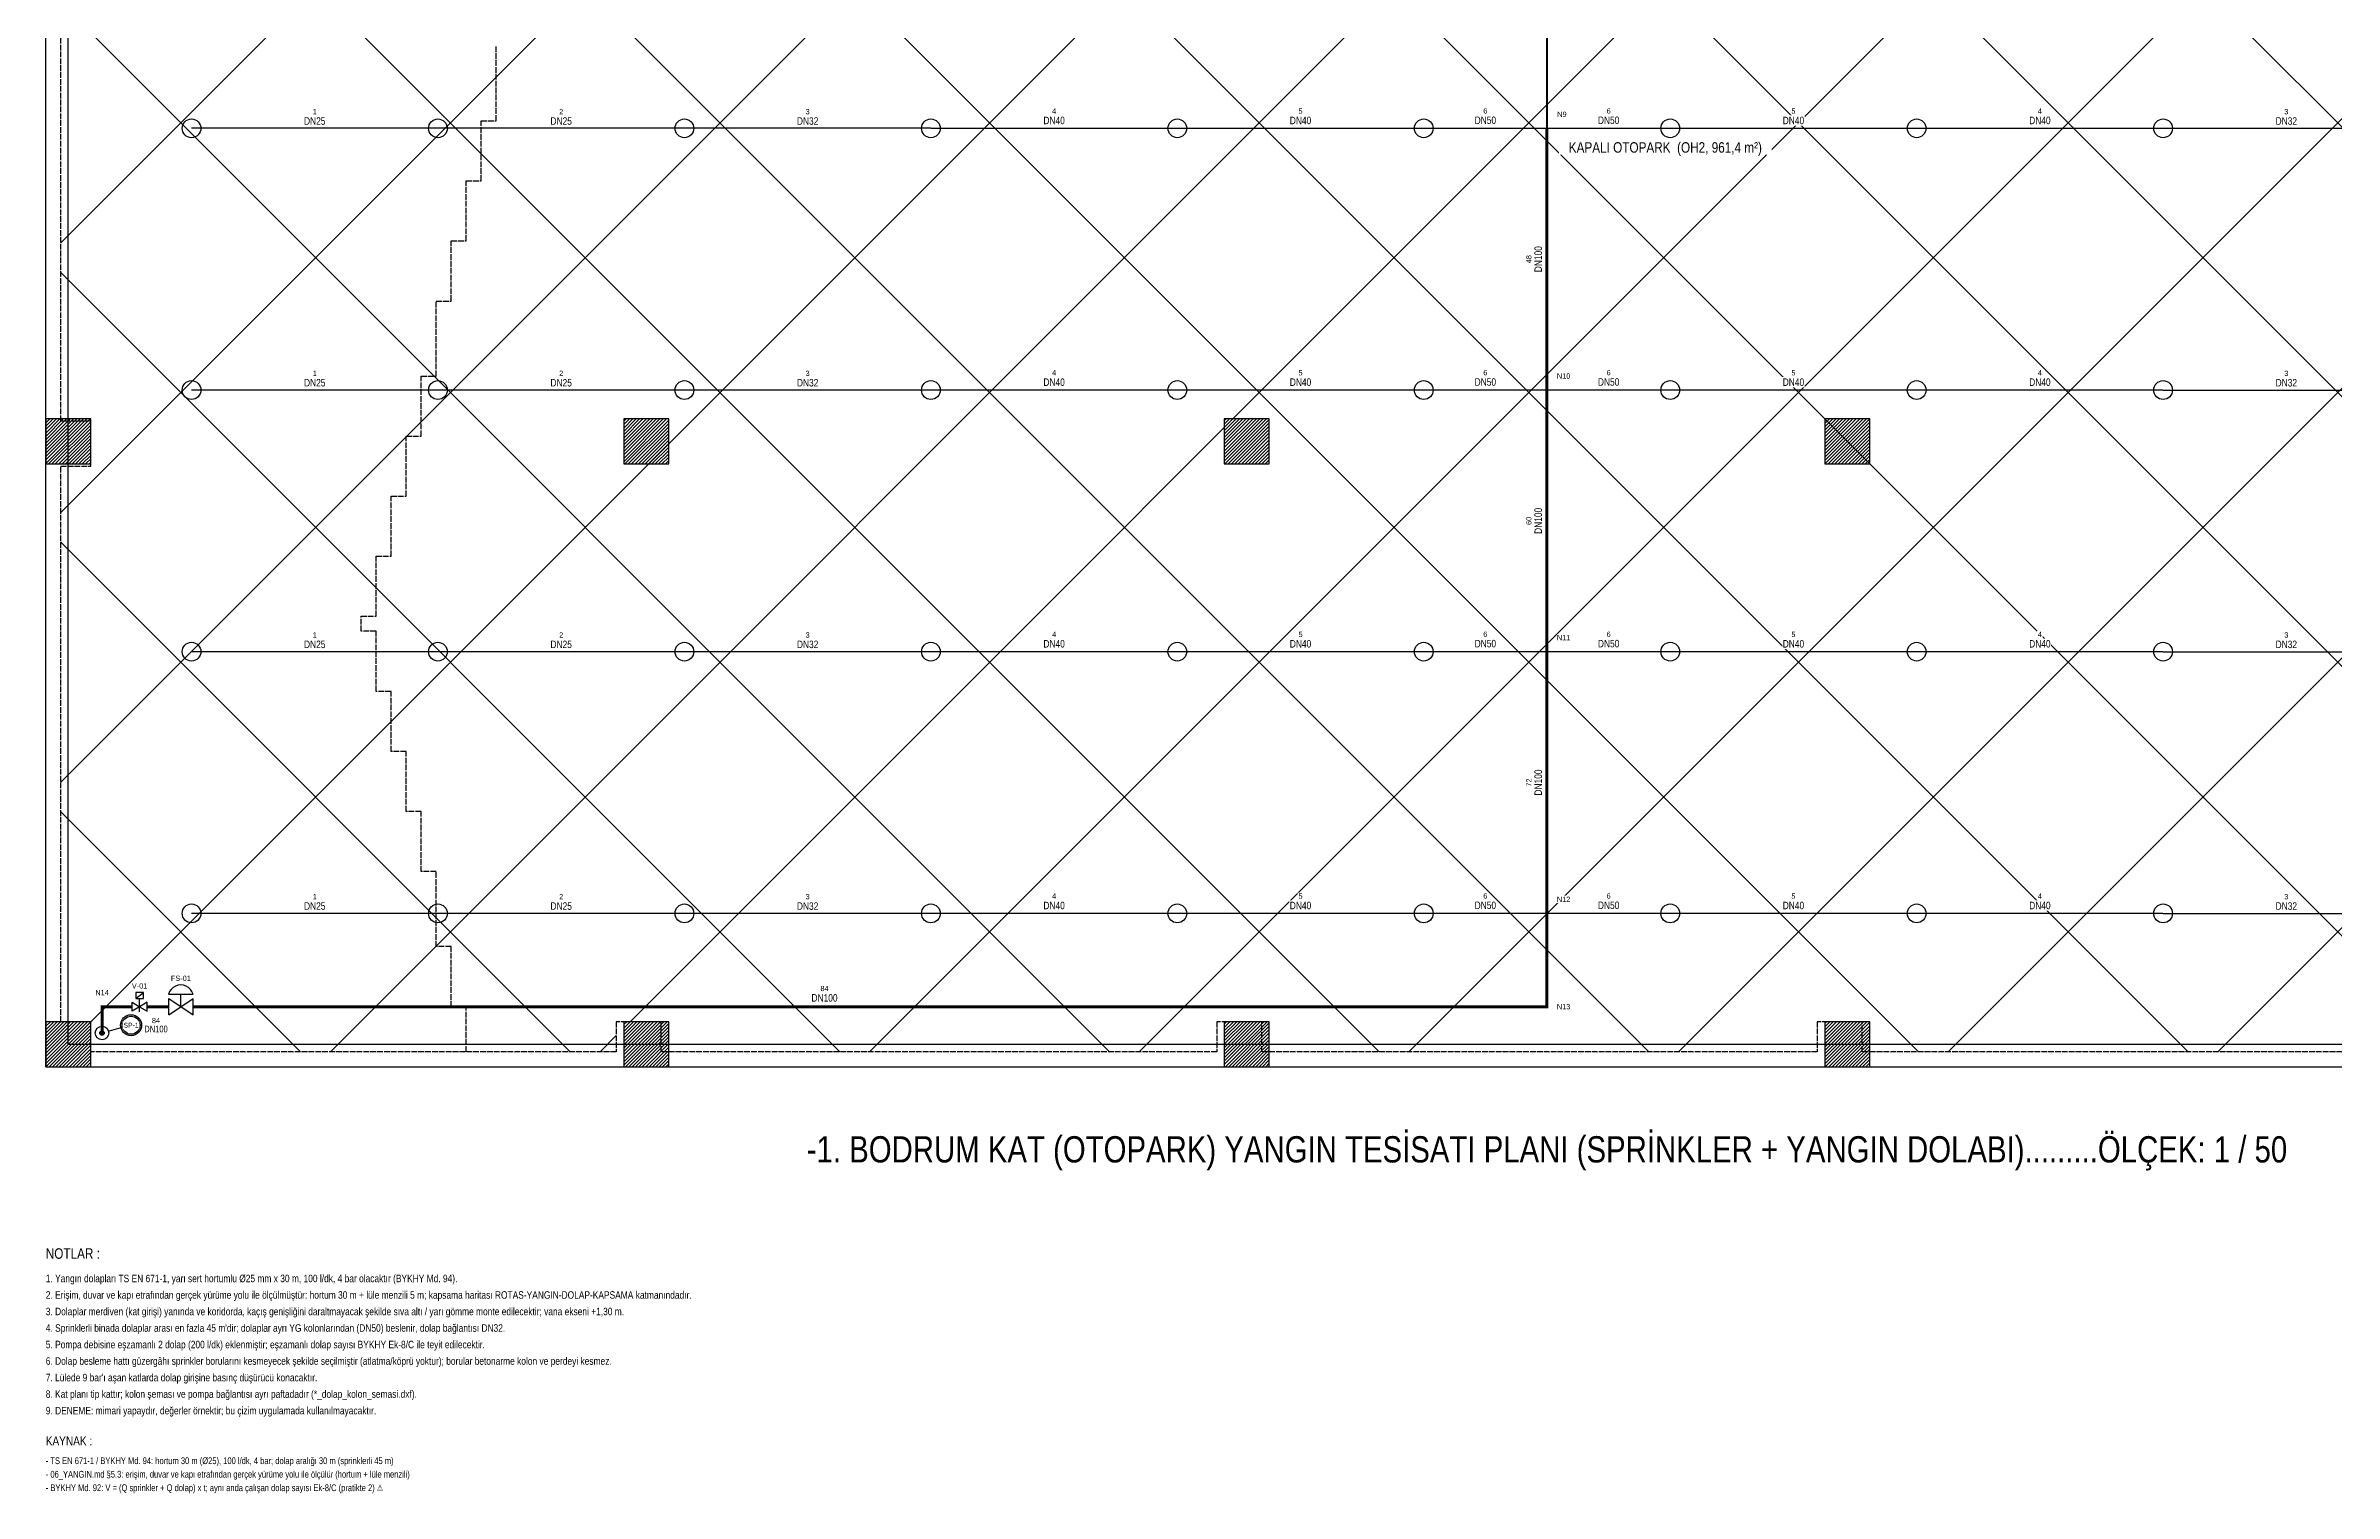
# Model space of a CAD drawing. Header units: centimetres. Extents: x 0 to 9130, y -568 to 3288.
# Drawn here: x 0 to 3049, y -568 to 1360 of the extents above; entities that cross this region are included whole.
import ezdxf
from ezdxf.enums import TextEntityAlignment as Align

# ---------------------------------------------------------------- set-up
doc = ezdxf.new("R2010")
doc.units = ezdxf.units.CM
doc.linetypes.add('DASHED', pattern=[1.524, 1.27, -0.254])
for name, color, linetype in [('ROTAS-MIMARI-DUVAR', 8, 'Continuous'), ('ROTAS-MIMARI-KOLON', 8, 'Continuous'), ('ROTAS-MIMARI-KOLON-TARAMA', 9, 'Continuous'), ('ROTAS-MIMARI-MAHAL', 7, 'Continuous'), ('ROTAS-YANGIN-BASLIK', 7, 'Continuous'), ('ROTAS-YANGIN-DOLAP-ERISIM', 3, 'DASHED'), ('ROTAS-YANGIN-DOLAP-KAPSAMA', 3, 'Continuous'), ('ROTAS-YANGIN-DUGUM', 3, 'Continuous'), ('ROTAS-YANGIN-KOLON', 6, 'Continuous'), ('ROTAS-YANGIN-NOT', 1, 'Continuous'), ('ROTAS-YANGIN-SPR-BORU', 140, 'Continuous'), ('ROTAS-YANGIN-SPR-CAP', 141, 'Continuous'), ('ROTAS-YANGIN-SPRINKLER', 15, 'Continuous'), ('ROTAS-YANGIN-VANA', 1, 'Continuous')]:
    doc.layers.add(name, color=color, linetype=linetype)
doc.styles.add('ROTAS', font='arial.ttf')

# ---------------------------------------------------------------- blocks, each defined once
blk = doc.blocks.new('ROTAS-SPR-DIK')
blk.add_circle((0, 0), 12.5)
blk = doc.blocks.new('ROTAS-SMB-IZLENEBILIR-KELEBEK')
for p, q in [((-5, 11), (5, 19)), ((0, 7), (0, 11)), ((0, -7), (0, 7))]:
    blk.add_line(p, q)
for points in [[(-10, -6), (-10, 6), (0, 0)], [(-5, 11), (5, 11), (5, 19), (-5, 19)], [(10, -6), (10, 6), (0, 0)]]:
    blk.add_lwpolyline(points, close=True)
blk = doc.blocks.new('ROTAS-AKIS-ANAHTARI')
for p, q in [((-16.3, 16.7), (16.2, 16.7)), ((-16.2, -11), (-16.2, 11)), ((-16.2, 11), (16.3, -11)), ((-16.2, -11), (16.3, 11)), ((0.1, 0), (0.1, 16.7)), ((16.3, -11), (16.3, 11))]:
    blk.add_line(p, q)
blk.add_lwpolyline([(16.2, 16.7), (14.8, 20.1), (12.8, 23.1), (10.1, 25.6), (7, 27.5), (3.5, 28.6), (-0.1, 29), (-3.7, 28.6), (-7.2, 27.5), (-10.3, 25.6), (-12.9, 23.1), (-15, 20.1), (-16.3, 16.7)])
blk = doc.blocks.new('ROTAS-SPR-KOLON')
blk.add_hatch(color=7).paths.add_polyline_path([(3, 0), (2.8, 1.1), (2.1, 2.1), (1.1, 2.8), (0, 3), (-1.1, 2.8), (-2.1, 2.1), (-2.8, 1.1), (-3, 0), (-2.8, -1.1), (-2.1, -2.1), (-1.1, -2.8), (0, -3), (1.1, -2.8), (2.1, -2.1), (2.8, -1.1)])
for radius in [9, 3]:
    blk.add_circle((0, 0), radius)

msp = doc.modelspace()

# ---------------------------------------------------------------- hatches: boundary and pattern name
at = {"layer": 'ROTAS-MIMARI-KOLON-TARAMA'}
h = msp.add_hatch(dxfattribs=at)
h.set_pattern_fill('ANSI31')
h.paths.add_polyline_path([(0, 803), (60, 803), (60, 863), (0, 863)])
h = msp.add_hatch(dxfattribs=at)
h.set_pattern_fill('ANSI31')
h.paths.add_polyline_path([(770, 803), (830, 803), (830, 863), (770, 863)])
h = msp.add_hatch(dxfattribs=at)
h.set_pattern_fill('ANSI31')
h.paths.add_polyline_path([(1570, 803), (1630, 803), (1630, 863), (1570, 863)])
h = msp.add_hatch(dxfattribs=at)
h.set_pattern_fill('ANSI31')
h.paths.add_polyline_path([(2370, 803), (2430, 803), (2430, 863), (2370, 863)])
h = msp.add_hatch(dxfattribs=at)
h.set_pattern_fill('ANSI31')
h.paths.add_polyline_path([(0, 0), (60, 0), (60, 60), (0, 60)])
h = msp.add_hatch(dxfattribs=at)
h.set_pattern_fill('ANSI31')
h.paths.add_polyline_path([(770, 0), (830, 0), (830, 60), (770, 60)])
h = msp.add_hatch(dxfattribs=at)
h.set_pattern_fill('ANSI31')
h.paths.add_polyline_path([(1570, 0), (1630, 0), (1630, 60), (1570, 60)])
h = msp.add_hatch(dxfattribs=at)
h.set_pattern_fill('ANSI31')
h.paths.add_polyline_path([(2370, 0), (2430, 0), (2430, 60), (2370, 60)])
at = {"layer": 'ROTAS-YANGIN-DOLAP-KAPSAMA'}
h = msp.add_hatch(dxfattribs=at)
h.set_pattern_fill('ANSI37', scale=80)
h.paths.add_polyline_path([(20, 860), (20, 1640), (60, 1640), (60, 1700), (20, 1700), (20, 2440), (60, 2440), (60, 2460), (760, 2460), (760, 2440), (820, 2440), (820, 2460), (1560, 2460), (1560, 2440), (1620, 2440), (1620, 2460), (2360, 2460), (2360, 2440), (2420, 2440), (2420, 2460), (3160, 2460), (3160, 2440), (3220, 2440), (3220, 2460), (3940, 2460), (3940, 2440), (3960, 2440), (3960, 1700), (3940, 1700), (3940, 1640), (3960, 1640), (3960, 860), (3940, 860), (3940, 800), (3960, 800), (3960, 60), (3940, 60), (3940, 20), (3220, 20), (3220, 60), (3160, 60), (3160, 20), (2420, 20), (2420, 60), (2360, 60), (2360, 20), (1620, 20), (1620, 60), (1560, 60), (1560, 20), (820, 20), (820, 60), (760, 60), (760, 20), (60, 20), (60, 60), (20, 60), (20, 800), (60, 800), (60, 860)])
h.paths.add_polyline_path([(1560, 1700), (1560, 1640), (1620, 1640), (1620, 1700)], flags=0)
h.paths.add_polyline_path([(1620, 860), (1560, 860), (1560, 800), (1620, 800)], flags=0)
h.paths.add_polyline_path([(760, 1700), (760, 1640), (820, 1640), (820, 1700)], flags=0)
h.paths.add_polyline_path([(760, 860), (760, 800), (820, 800), (820, 860)], flags=0)
h.paths.add_polyline_path([(2360, 800), (2420, 800), (2420, 860), (2360, 860)], flags=0)
h.paths.add_polyline_path([(2360, 1640), (2420, 1640), (2420, 1700), (2360, 1700)], flags=0)
h.paths.add_polyline_path([(3220, 800), (3220, 860), (3160, 860), (3160, 800)], flags=0)
h.paths.add_polyline_path([(3160, 1640), (3220, 1640), (3220, 1700), (3160, 1700)], flags=0)

# ---------------------------------------------------------------- linework, layer by layer
at = {"layer": 'ROTAS-MIMARI-DUVAR'}
for p, q in [((0, 0), (0, 2500)), ((30, 30), (30, 2470)), ((0, 0), (4000, 0)), ((30, 30), (3970, 30))]:
    msp.add_line(p, q, dxfattribs=at)
at = {"layer": 'ROTAS-MIMARI-KOLON'}
for points in [[(0, 803), (60, 803), (60, 863), (0, 863)], [(770, 803), (830, 803), (830, 863), (770, 863)], [(1570, 803), (1630, 803), (1630, 863), (1570, 863)], [(2370, 803), (2430, 803), (2430, 863), (2370, 863)], [(0, 0), (60, 0), (60, 60), (0, 60)], [(770, 0), (830, 0), (830, 60), (770, 60)], [(1570, 0), (1630, 0), (1630, 60), (1570, 60)], [(2370, 0), (2430, 0), (2430, 60), (2370, 60)]]:
    msp.add_lwpolyline(points, close=True, dxfattribs=at)
at = {"layer": 'ROTAS-YANGIN-DOLAP-ERISIM', "linetype": 'DASHED', "ltscale": 6}
for points in [[(3160, 20), (2420, 20), (2420, 60), (2360, 60), (2360, 20), (1620, 20), (1620, 60), (1560, 60), (1560, 20), (820, 20), (820, 60), (760, 60), (760, 20), (60, 20), (60, 60), (20, 60), (20, 800), (60, 800), (60, 860), (20, 860), (20, 1640)], [(3160, 20), (2420, 20), (2420, 60), (2360, 60), (2360, 20), (1620, 20), (1620, 60), (1560, 60), (1560, 20), (820, 20), (820, 60), (760, 60), (760, 20), (560, 20), (560, 80), (540, 80), (540, 160), (520, 160), (520, 260), (500, 260), (500, 340), (480, 340), (480, 420), (460, 420), (460, 500), (440, 500), (440, 580), (420, 580), (420, 600), (440, 600), (440, 680), (460, 680), (460, 760), (480, 760), (480, 840), (500, 840), (500, 920), (520, 920), (520, 1020), (540, 1020), (540, 1100), (560, 1100), (560, 1180), (580, 1180), (580, 1260), (600, 1260), (600, 1360)]]:
    msp.add_lwpolyline(points, dxfattribs=at)
at = {"layer": 'ROTAS-YANGIN-KOLON'}
msp.add_line((100.114, 51.729), (84.659, 47.588), dxfattribs=at)
for radius in [14, 12]:
    msp.add_circle((113.637, 55.353), radius, dxfattribs=at)
at = {"layer": 'ROTAS-YANGIN-SPR-BORU'}
for points, const_width in [([(2000, 1250), (2000, 1598.6)], 3), ([(1507.5, 1250), (1179.2, 1250)], 1.5), ([(1835.8, 1250), (1507.5, 1250)], 1.5), ([(2000, 1250), (1835.8, 1250)], 2), ([(2000, 901.4), (2000, 1250)], 4), ([(2000, 1250), (2164.2, 1250)], 2), ([(2164.2, 1250), (2492.5, 1250)], 1.5), ([(2492.5, 1250), (2820.8, 1250)], 1.5), ([(1507.5, 901.4), (1179.2, 901.4)], 1.5), ([(1835.8, 901.4), (1507.5, 901.4)], 1.5), ([(2000, 901.4), (1835.8, 901.4)], 2), ([(2000, 552.9), (2000, 901.4)], 4), ([(2000, 901.4), (2164.2, 901.4)], 2), ([(2164.2, 901.4), (2492.5, 901.4)], 1.5), ([(2492.5, 901.4), (2820.8, 901.4)], 1.5), ([(1507.5, 552.9), (1179.2, 552.9)], 1.5), ([(1835.8, 552.9), (1507.5, 552.9)], 1.5), ([(2000, 552.9), (1835.8, 552.9)], 2), ([(2000, 204.3), (2000, 552.9)], 4), ([(2000, 552.9), (2164.2, 552.9)], 2), ([(2164.2, 552.9), (2492.5, 552.9)], 1.5), ([(2492.5, 552.9), (2820.8, 552.9)], 1.5), ([(196.3, 80), (2000, 80), (2000, 204.3)], 4), ([(1507.5, 204.3), (1179.2, 204.3)], 1.5), ([(1835.8, 204.3), (1507.5, 204.3)], 1.5), ([(2000, 204.3), (1835.8, 204.3)], 2), ([(2000, 204.3), (2164.2, 204.3)], 2), ([(2164.2, 204.3), (2492.5, 204.3)], 1.5), ([(2492.5, 204.3), (2820.8, 204.3)], 1.5), ([(75, 45), (75, 80), (115, 80)], 4), ([(135, 80), (163.7, 80)], 4)]:
    msp.add_lwpolyline(points, dxfattribs=dict(at, const_width=const_width))
for points in [[(522.5, 1250), (194.2, 1250)], [(850.8, 1250), (522.5, 1250)], [(1179.2, 1250), (850.8, 1250)], [(2820.8, 1250), (3149.2, 1250)], [(522.5, 901.4), (194.2, 901.4)], [(850.8, 901.4), (522.5, 901.4)], [(1179.2, 901.4), (850.8, 901.4)], [(2820.8, 901.4), (3149.2, 901.4)], [(522.5, 552.9), (194.2, 552.9)], [(850.8, 552.9), (522.5, 552.9)], [(1179.2, 552.9), (850.8, 552.9)], [(2820.8, 552.9), (3149.2, 552.9)], [(522.5, 204.3), (194.2, 204.3)], [(850.8, 204.3), (522.5, 204.3)], [(1179.2, 204.3), (850.8, 204.3)], [(2820.8, 204.3), (3149.2, 204.3)]]:
    msp.add_lwpolyline(points, dxfattribs=at)

# ---------------------------------------------------------------- block references
at = {"layer": 'ROTAS-YANGIN-KOLON'}
msp.add_blockref('ROTAS-SPR-KOLON', (75, 45), dxfattribs=at)
at = {"layer": 'ROTAS-YANGIN-SPRINKLER'}
for p in [(194.2, 1250), (522.5, 1250), (850.8, 1250), (1179.2, 1250), (1507.5, 1250), (1835.8, 1250), (2164.2, 1250), (2492.5, 1250), (2820.8, 1250), (194.2, 901.4), (522.5, 901.4), (850.8, 901.4), (1179.2, 901.4), (1507.5, 901.4), (1835.8, 901.4), (2164.2, 901.4), (2492.5, 901.4), (2820.8, 901.4), (194.2, 552.9), (522.5, 552.9), (850.8, 552.9), (1179.2, 552.9), (1507.5, 552.9), (1835.8, 552.9), (2164.2, 552.9), (2492.5, 552.9), (2820.8, 552.9), (194.2, 204.3), (522.5, 204.3), (850.8, 204.3), (1179.2, 204.3), (1507.5, 204.3), (1835.8, 204.3), (2164.2, 204.3), (2492.5, 204.3), (2820.8, 204.3)]:
    msp.add_blockref('ROTAS-SPR-DIK', p, dxfattribs=at)
at = {"layer": 'ROTAS-YANGIN-VANA'}
for name, p in [('ROTAS-SMB-IZLENEBILIR-KELEBEK', (125, 80)), ('ROTAS-AKIS-ANAHTARI', (180, 80))]:
    msp.add_blockref(name, p, dxfattribs=at)

# ---------------------------------------------------------------- texts
at = {"layer": 'ROTAS-YANGIN-BASLIK', "style": 'ROTAS', "width": 0.8}
msp.add_text('-1. BODRUM KAT (OTOPARK) YANGIN TESİSATI PLANI (SPRİNKLER + YANGIN DOLABI).........ÖLÇEK: 1 / 50', height=35, dxfattribs=at).set_placement((2000, -110), align=Align.MIDDLE_CENTER)
at = {"layer": 'ROTAS-YANGIN-NOT', "style": 'ROTAS', "width": 0.8}
for s, height, p in [('NOTLAR :', 14, (0, -260)), ('2. Erişim, duvar ve kapı etrafından gerçek yürüme yolu ile ölçülmüştür: hortum 30 m + lüle menzili 5 m; kapsama haritası ROTAS-YANGIN-DOLAP-KAPSAMA katmanındadır.', 10, (0, -312)), ('1. Yangın dolapları TS EN 671-1, yarı sert hortumlu Ø25 mm x 30 m, 100 l/dk, 4 bar olacaktır (BYKHY Md. 94).', 10, (0, -290)), ('3. Dolaplar merdiven (kat girişi) yanında ve koridorda, kaçış genişliğini daraltmayacak şekilde sıva altı / yarı gömme monte edilecektir; vana ekseni +1,30 m.', 10, (0, -334)), ("4. Sprinklerli binada dolaplar arası en fazla 45 m'dir; dolaplar ayrı YG kolonlarından (DN50) beslenir, dolap bağlantısı DN32.", 10, (0, -356)), ('5. Pompa debisine eşzamanlı 2 dolap (200 l/dk) eklenmiştir; eşzamanlı dolap sayısı BYKHY Ek-8/C ile teyit edilecektir.', 10, (0, -378)), ('6. Dolap besleme hattı güzergâhı sprinkler borularını kesmeyecek şekilde seçilmiştir (atlatma/köprü yoktur); borular betonarme kolon ve perdeyi kesmez.', 10, (0, -400)), ("7. Lülede 9 bar'ı aşan katlarda dolap girişine basınç düşürücü konacaktır.", 10, (0, -422)), ('8. Kat planı tip kattır; kolon şeması ve pompa bağlantısı ayrı paftadadır (*_dolap_kolon_semasi.dxf).', 10, (0, -444)), ('9. DENEME: mimari yapaydır, değerler örnektir; bu çizim uygulamada kullanılmayacaktır.', 10, (0, -466)), ('KAYNAK :', 12, (0, -508)), ('- TS EN 671-1 / BYKHY Md. 94: hortum 30 m (Ø25), 100 l/dk, 4 bar; dolap aralığı 30 m (sprinklerli 45 m)', 9, (0, -532)), ('- 06_YANGIN.md §5.3: erişim, duvar ve kapı etrafından gerçek yürüme yolu ile ölçülür (hortum + lüle menzili)', 9, (0, -550)), ('- BYKHY Md. 92: V = (Q sprinkler + Q dolap) x t; aynı anda çalışan dolap sayısı Ek-8/C (pratikte 2) ⚠', 9, (0, -568))]:
    msp.add_text(s, height=height, dxfattribs=at).set_placement(p, align=Align.BOTTOM_LEFT)

# ---------------------------------------------------------------- next in the draw order: wipeouts: each hides what was drawn before it
for points in [[(343.55, 1253), (373.15, 1253), (373.15, 1266.5), (343.55, 1266.5)], [(671.85, 1253), (701.45, 1253), (701.45, 1266.5), (671.85, 1266.5)], [(1000.2, 1253), (1029.8, 1253), (1029.8, 1266.5), (1000.2, 1266.5)], [(1328.55, 1253.75), (1358.15, 1253.75), (1358.15, 1267.25), (1328.55, 1267.25)], [(1656.85, 1253.75), (1686.45, 1253.75), (1686.45, 1267.25), (1656.85, 1267.25)], [(1903.1, 1254), (1932.7, 1254), (1932.7, 1267.5), (1903.1, 1267.5)], [(2014, 1264), (2025.76, 1264), (2025.76, 1273.45), (2014, 1273.45)], [(2067.3, 1254), (2096.9, 1254), (2096.9, 1267.5), (2067.3, 1267.5)], [(2313.55, 1253.75), (2343.15, 1253.75), (2343.15, 1267.25), (2313.55, 1267.25)], [(2641.85, 1253.75), (2671.45, 1253.75), (2671.45, 1267.25), (2641.85, 1267.25)], [(2970.2, 1253), (2999.8, 1253), (2999.8, 1266.5), (2970.2, 1266.5)], [(2016, 1215.1), (2299.36, 1215.1), (2299.36, 1234), (2016, 1234)], [(1981.5, 1057.7), (1995, 1057.7), (1995, 1093.7), (1981.5, 1093.7)], [(343.55, 904.4), (373.15, 904.4), (373.15, 917.9), (343.55, 917.9)], [(671.85, 904.4), (701.45, 904.4), (701.45, 917.9), (671.85, 917.9)], [(1000.2, 904.4), (1029.8, 904.4), (1029.8, 917.9), (1000.2, 917.9)], [(1328.55, 905.15), (1358.15, 905.15), (1358.15, 918.65), (1328.55, 918.65)], [(1656.85, 905.15), (1686.45, 905.15), (1686.45, 918.65), (1656.85, 918.65)], [(1903.1, 905.4), (1932.7, 905.4), (1932.7, 918.9), (1903.1, 918.9)], [(2014, 915.4), (2030.24, 915.4), (2030.24, 924.85), (2014, 924.85)], [(2067.3, 905.4), (2096.9, 905.4), (2096.9, 918.9), (2067.3, 918.9)], [(2313.55, 905.15), (2343.15, 905.15), (2343.15, 918.65), (2313.55, 918.65)], [(2641.85, 905.15), (2671.45, 905.15), (2671.45, 918.65), (2641.85, 918.65)], [(2970.2, 904.4), (2999.8, 904.4), (2999.8, 917.9), (2970.2, 917.9)], [(1981.5, 709.15), (1995, 709.15), (1995, 745.15), (1981.5, 745.15)], [(343.55, 555.9), (373.15, 555.9), (373.15, 569.4), (343.55, 569.4)], [(671.85, 555.9), (701.45, 555.9), (701.45, 569.4), (671.85, 569.4)], [(1000.2, 555.9), (1029.8, 555.9), (1029.8, 569.4), (1000.2, 569.4)], [(1328.55, 556.65), (1358.15, 556.65), (1358.15, 570.15), (1328.55, 570.15)], [(1656.85, 556.65), (1686.45, 556.65), (1686.45, 570.15), (1656.85, 570.15)], [(1903.1, 556.9), (1932.7, 556.9), (1932.7, 570.4), (1903.1, 570.4)], [(2014, 566.9), (2030.24, 566.9), (2030.24, 576.35), (2014, 576.35)], [(2067.3, 556.9), (2096.9, 556.9), (2096.9, 570.4), (2067.3, 570.4)], [(2313.55, 556.65), (2343.15, 556.65), (2343.15, 570.15), (2313.55, 570.15)], [(2641.85, 556.65), (2671.45, 556.65), (2671.45, 570.15), (2641.85, 570.15)], [(2970.2, 555.9), (2999.8, 555.9), (2999.8, 569.4), (2970.2, 569.4)], [(1981.5, 360.6), (1995, 360.6), (1995, 396.6), (1981.5, 396.6)], [(343.55, 207.3), (373.15, 207.3), (373.15, 220.8), (343.55, 220.8)], [(671.85, 207.3), (701.45, 207.3), (701.45, 220.8), (671.85, 220.8)], [(1000.2, 207.3), (1029.8, 207.3), (1029.8, 220.8), (1000.2, 220.8)], [(1328.55, 208.05), (1358.15, 208.05), (1358.15, 221.55), (1328.55, 221.55)], [(1656.85, 208.05), (1686.45, 208.05), (1686.45, 221.55), (1656.85, 221.55)], [(1903.1, 208.3), (1932.7, 208.3), (1932.7, 221.8), (1903.1, 221.8)], [(2014, 218.3), (2030.24, 218.3), (2030.24, 227.75), (2014, 227.75)], [(2067.3, 208.3), (2096.9, 208.3), (2096.9, 221.8), (2067.3, 221.8)], [(2313.55, 208.05), (2343.15, 208.05), (2343.15, 221.55), (2313.55, 221.55)], [(2641.85, 208.05), (2671.45, 208.05), (2671.45, 221.55), (2641.85, 221.55)], [(2970.2, 207.3), (2999.8, 207.3), (2999.8, 220.8), (2970.2, 220.8)], [(167.4, 113.1), (192.6, 113.1), (192.6, 122.55), (167.4, 122.55)], [(66.88, 94), (83.12, 94), (83.12, 103.45), (66.88, 103.45)], [(114.64, 103), (135.36, 103), (135.36, 112.45), (114.64, 112.45)], [(1019.5, 85), (1055.5, 85), (1055.5, 98.5), (1019.5, 98.5)], [(2014, 75.275), (2030.24, 75.275), (2030.24, 84.725), (2014, 84.725)], [(102.637, 50.353), (124.637, 50.353), (124.637, 60.353), (102.637, 60.353)]]:
    msp.add_wipeout(points)

# ---------------------------------------------------------------- next in the draw order: texts
at = {"layer": 'ROTAS-MIMARI-MAHAL', "style": 'ROTAS', "width": 0.8}
msp.add_text('KAPALI OTOPARK  (OH2, 961,4 m²)', height=14, dxfattribs=at).set_placement((2157.68, 1224.55), align=Align.MIDDLE_CENTER)
at = {"layer": 'ROTAS-YANGIN-DUGUM', "style": 'ROTAS', "width": 0.8}
for s, p in [('N9', (2019.88, 1268.725)), ('N10', (2022.12, 920.125)), ('N11', (2022.12, 571.625)), ('N12', (2022.12, 223.025)), ('N14', (75, 98.725)), ('N13', (2022.12, 80))]:
    msp.add_text(s, height=7, dxfattribs=at).set_placement(p, align=Align.MIDDLE_CENTER)
at = {"layer": 'ROTAS-YANGIN-KOLON', "style": 'ROTAS', "width": 0.8}
msp.add_text('SP-1', height=6.5, dxfattribs=at).set_placement((113.637, 55.353), align=Align.MIDDLE_CENTER)
at = {"layer": 'ROTAS-YANGIN-SPR-CAP', "style": 'ROTAS', "width": 0.8}
for s, p in [('DN25', (358.35, 1259.75)), ('DN25', (686.65, 1259.75)), ('DN32', (1015, 1259.75)), ('DN40', (1343.35, 1260.5)), ('DN40', (1671.65, 1260.5)), ('DN50', (1917.9, 1260.75)), ('DN50', (2082.1, 1260.75)), ('DN40', (2328.35, 1260.5)), ('DN40', (2656.65, 1260.5)), ('DN32', (2985, 1259.75)), ('DN25', (358.35, 911.15)), ('DN25', (686.65, 911.15)), ('DN32', (1015, 911.15)), ('DN40', (1343.35, 911.9)), ('DN40', (1671.65, 911.9)), ('DN50', (1917.9, 912.15)), ('DN50', (2082.1, 912.15)), ('DN40', (2328.35, 911.9)), ('DN40', (2656.65, 911.9)), ('DN32', (2985, 911.15)), ('DN25', (358.35, 562.65)), ('DN25', (686.65, 562.65)), ('DN32', (1015, 562.65)), ('DN40', (1343.35, 563.4)), ('DN40', (1671.65, 563.4)), ('DN50', (1917.9, 563.65)), ('DN50', (2082.1, 563.65)), ('DN40', (2328.35, 563.4)), ('DN40', (2656.65, 563.4)), ('DN32', (2985, 562.65)), ('DN25', (358.35, 214.05)), ('DN25', (686.65, 214.05)), ('DN32', (1015, 214.05)), ('DN40', (1343.35, 214.8)), ('DN40', (1671.65, 214.8)), ('DN50', (1917.9, 215.05)), ('DN50', (2082.1, 215.05)), ('DN40', (2328.35, 214.8)), ('DN40', (2656.65, 214.8)), ('DN32', (2985, 214.05)), ('DN100', (1037.5, 91.75))]:
    msp.add_text(s, height=10, dxfattribs=at).set_placement(p, align=Align.MIDDLE_CENTER)
for p in [(1988.25, 1075.7), (1988.25, 727.15), (1988.25, 378.6)]:
    msp.add_text('DN100', height=10, rotation=90, dxfattribs=at).set_placement(p, align=Align.MIDDLE_CENTER)
at = {"layer": 'ROTAS-YANGIN-VANA', "style": 'ROTAS', "width": 0.8}
for s, p in [('V-01', (125, 107.725)), ('FS-01', (180, 117.825))]:
    msp.add_text(s, height=7, dxfattribs=at).set_placement(p, align=Align.MIDDLE_CENTER)

# ---------------------------------------------------------------- next in the draw order: wipeouts: each hides what was drawn before it
for points in [[(354.71, 1267.5), (361.99, 1267.5), (361.99, 1276.95), (354.71, 1276.95)], [(683.01, 1267.5), (690.29, 1267.5), (690.29, 1276.95), (683.01, 1276.95)], [(1011.36, 1267.5), (1018.64, 1267.5), (1018.64, 1276.95), (1011.36, 1276.95)], [(1339.71, 1268.25), (1346.99, 1268.25), (1346.99, 1277.7), (1339.71, 1277.7)], [(1668.01, 1268.25), (1675.29, 1268.25), (1675.29, 1277.7), (1668.01, 1277.7)], [(1914.26, 1268.5), (1921.54, 1268.5), (1921.54, 1277.95), (1914.26, 1277.95)], [(2078.46, 1268.5), (2085.74, 1268.5), (2085.74, 1277.95), (2078.46, 1277.95)], [(2324.71, 1268.25), (2331.99, 1268.25), (2331.99, 1277.7), (2324.71, 1277.7)], [(2653.01, 1268.25), (2660.29, 1268.25), (2660.29, 1277.7), (2653.01, 1277.7)], [(2981.36, 1267.5), (2988.64, 1267.5), (2988.64, 1276.95), (2981.36, 1276.95)], [(1971.05, 1069.82), (1980.5, 1069.82), (1980.5, 1081.58), (1971.05, 1081.58)], [(354.71, 918.9), (361.99, 918.9), (361.99, 928.35), (354.71, 928.35)], [(683.01, 918.9), (690.29, 918.9), (690.29, 928.35), (683.01, 928.35)], [(1011.36, 918.9), (1018.64, 918.9), (1018.64, 928.35), (1011.36, 928.35)], [(1339.71, 919.65), (1346.99, 919.65), (1346.99, 929.1), (1339.71, 929.1)], [(1668.01, 919.65), (1675.29, 919.65), (1675.29, 929.1), (1668.01, 929.1)], [(1914.26, 919.9), (1921.54, 919.9), (1921.54, 929.35), (1914.26, 929.35)], [(2078.46, 919.9), (2085.74, 919.9), (2085.74, 929.35), (2078.46, 929.35)], [(2324.71, 919.65), (2331.99, 919.65), (2331.99, 929.1), (2324.71, 929.1)], [(2653.01, 919.65), (2660.29, 919.65), (2660.29, 929.1), (2653.01, 929.1)], [(2981.36, 918.9), (2988.64, 918.9), (2988.64, 928.35), (2981.36, 928.35)], [(1971.05, 721.27), (1980.5, 721.27), (1980.5, 733.03), (1971.05, 733.03)], [(354.71, 570.4), (361.99, 570.4), (361.99, 579.85), (354.71, 579.85)], [(683.01, 570.4), (690.29, 570.4), (690.29, 579.85), (683.01, 579.85)], [(1011.36, 570.4), (1018.64, 570.4), (1018.64, 579.85), (1011.36, 579.85)], [(1339.71, 571.15), (1346.99, 571.15), (1346.99, 580.6), (1339.71, 580.6)], [(1668.01, 571.15), (1675.29, 571.15), (1675.29, 580.6), (1668.01, 580.6)], [(1914.26, 571.4), (1921.54, 571.4), (1921.54, 580.85), (1914.26, 580.85)], [(2078.46, 571.4), (2085.74, 571.4), (2085.74, 580.85), (2078.46, 580.85)], [(2324.71, 571.15), (2331.99, 571.15), (2331.99, 580.6), (2324.71, 580.6)], [(2653.01, 571.15), (2660.29, 571.15), (2660.29, 580.6), (2653.01, 580.6)], [(2981.36, 570.4), (2988.64, 570.4), (2988.64, 579.85), (2981.36, 579.85)], [(1971.05, 372.72), (1980.5, 372.72), (1980.5, 384.48), (1971.05, 384.48)], [(354.71, 221.8), (361.99, 221.8), (361.99, 231.25), (354.71, 231.25)], [(683.01, 221.8), (690.29, 221.8), (690.29, 231.25), (683.01, 231.25)], [(1011.36, 221.8), (1018.64, 221.8), (1018.64, 231.25), (1011.36, 231.25)], [(1339.71, 222.55), (1346.99, 222.55), (1346.99, 232), (1339.71, 232)], [(1668.01, 222.55), (1675.29, 222.55), (1675.29, 232), (1668.01, 232)], [(1914.26, 222.8), (1921.54, 222.8), (1921.54, 232.25), (1914.26, 232.25)], [(2078.46, 222.8), (2085.74, 222.8), (2085.74, 232.25), (2078.46, 232.25)], [(2324.71, 222.55), (2331.99, 222.55), (2331.99, 232), (2324.71, 232)], [(2653.01, 222.55), (2660.29, 222.55), (2660.29, 232), (2653.01, 232)], [(2981.36, 221.8), (2988.64, 221.8), (2988.64, 231.25), (2981.36, 231.25)], [(1031.62, 99.5), (1043.38, 99.5), (1043.38, 108.95), (1031.62, 108.95)], [(130.637, 44.203), (163.037, 44.203), (163.037, 56.353), (130.637, 56.353)]]:
    msp.add_wipeout(points)

# ---------------------------------------------------------------- next in the draw order: texts
at = {"layer": 'ROTAS-YANGIN-SPR-CAP', "style": 'ROTAS', "width": 0.8}
for s, height, p in [('1', 7, (358.35, 1272.225)), ('2', 7, (686.65, 1272.225)), ('3', 7, (1015, 1272.225)), ('4', 7, (1343.35, 1272.975)), ('5', 7, (1671.65, 1272.975)), ('6', 7, (1917.9, 1273.225)), ('6', 7, (2082.1, 1273.225)), ('5', 7, (2328.35, 1272.975)), ('4', 7, (2656.65, 1272.975)), ('3', 7, (2985, 1272.225)), ('1', 7, (358.35, 923.625)), ('2', 7, (686.65, 923.625)), ('3', 7, (1015, 923.625)), ('4', 7, (1343.35, 924.375)), ('5', 7, (1671.65, 924.375)), ('6', 7, (1917.9, 924.625)), ('6', 7, (2082.1, 924.625)), ('5', 7, (2328.35, 924.375)), ('4', 7, (2656.65, 924.375)), ('3', 7, (2985, 923.625)), ('4', 7, (1343.35, 575.875)), ('5', 7, (1671.65, 575.875)), ('6', 7, (1917.9, 576.125)), ('6', 7, (2082.1, 576.125)), ('5', 7, (2328.35, 575.875)), ('4', 7, (2656.65, 575.875)), ('1', 7, (358.35, 575.125)), ('2', 7, (686.65, 575.125)), ('3', 7, (1015, 575.125)), ('3', 7, (2985, 575.125)), ('1', 7, (358.35, 226.525)), ('2', 7, (686.65, 226.525)), ('3', 7, (1015, 226.525)), ('4', 7, (1343.35, 227.275)), ('5', 7, (1671.65, 227.275)), ('6', 7, (1917.9, 227.525)), ('6', 7, (2082.1, 227.525)), ('5', 7, (2328.35, 227.275)), ('4', 7, (2656.65, 227.275)), ('3', 7, (2985, 226.525)), ('84', 7, (1037.5, 104.225)), ('DN100', 9, (146.837, 50.278))]:
    msp.add_text(s, height=height, dxfattribs=at).set_placement(p, align=Align.MIDDLE_CENTER)
for s, p in [('48', (1975.775, 1075.7)), ('60', (1975.775, 727.15)), ('72', (1975.775, 378.6))]:
    msp.add_text(s, height=7, rotation=90, dxfattribs=at).set_placement(p, align=Align.MIDDLE_CENTER)

# ---------------------------------------------------------------- next in the draw order: wipeouts: each hides what was drawn before it
msp.add_wipeout([(140.957, 56.853), (152.717, 56.853), (152.717, 66.303), (140.957, 66.303)])

# ---------------------------------------------------------------- next in the draw order: texts
msp.add_text('84', height=7, dxfattribs=at).set_placement((146.837, 61.578), align=Align.MIDDLE_CENTER)

doc.saveas('drawing.dxf')
